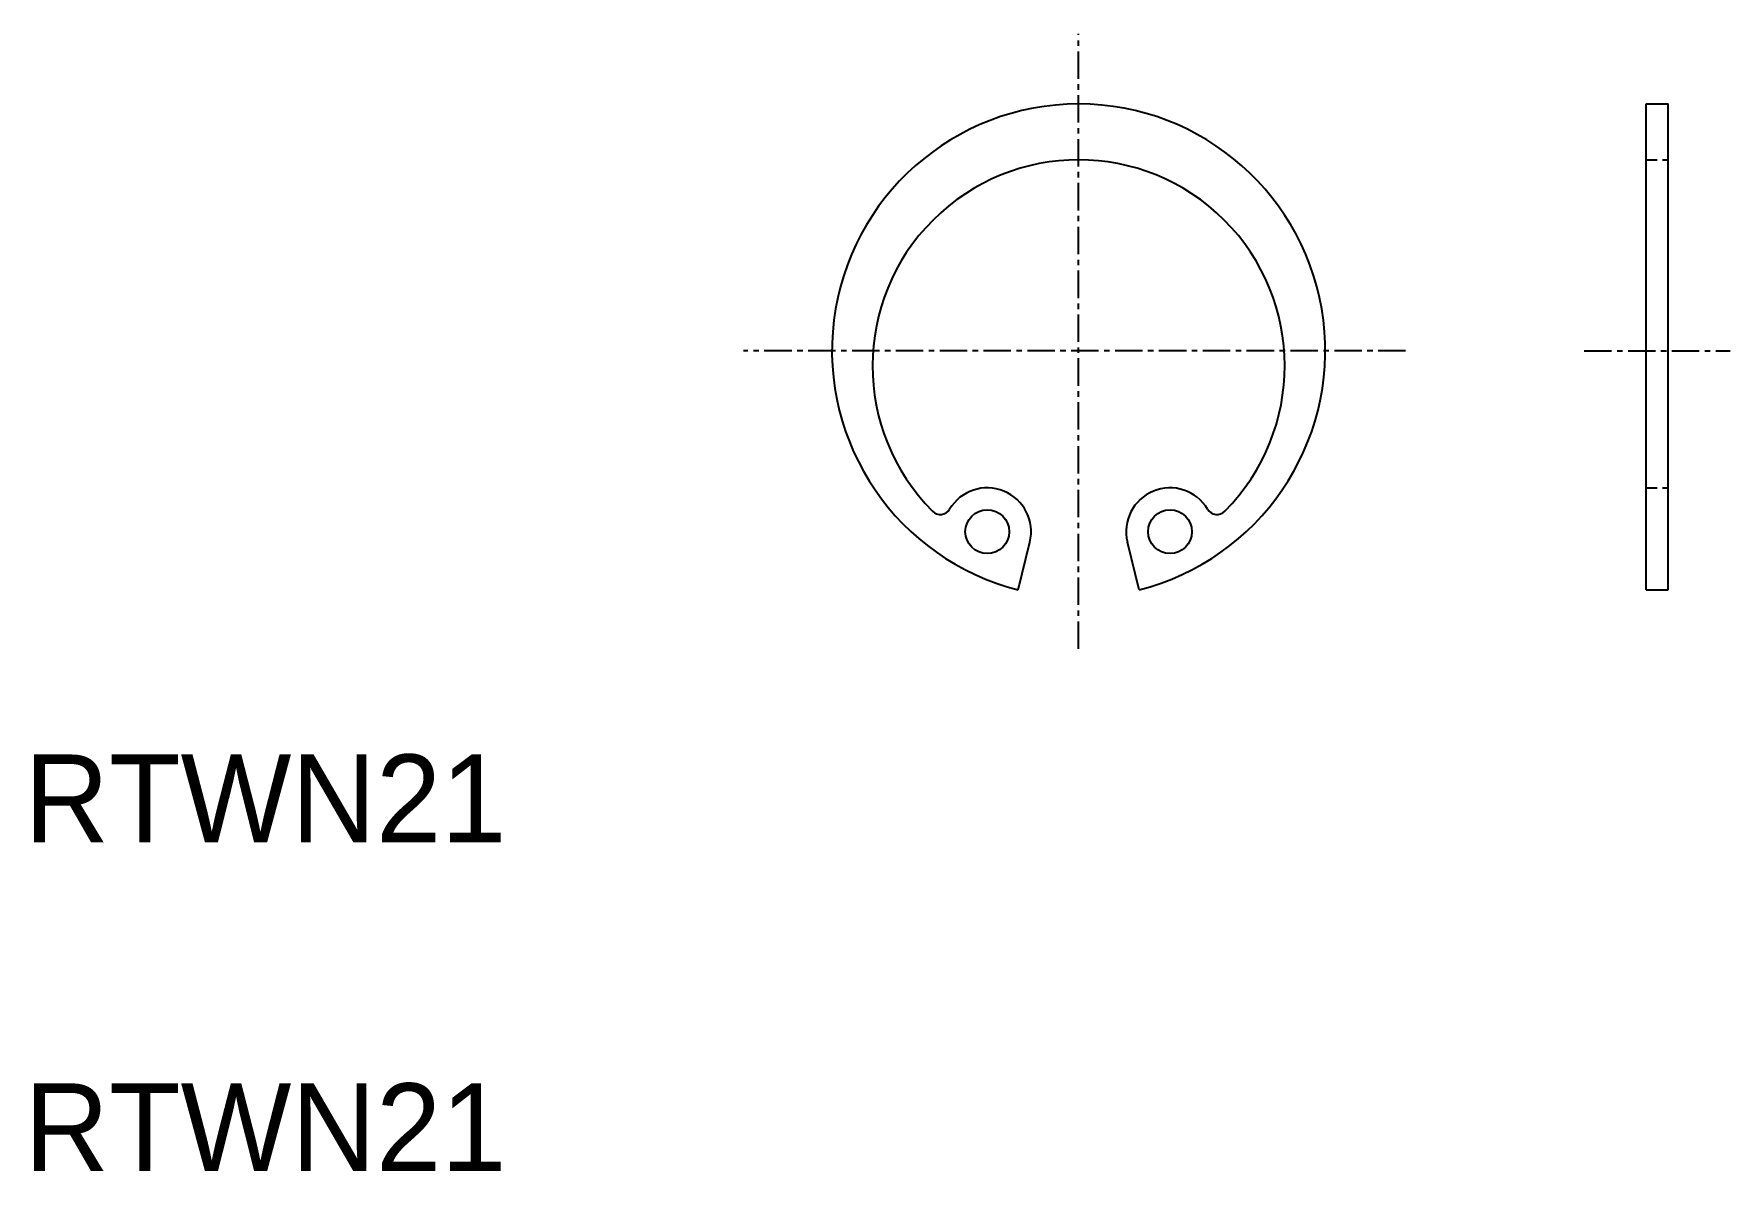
# Model space of a CAD drawing. Extents: x 10.4 to 87.8, y 10 to 61.9.
import ezdxf

# ---------------------------------------------------------------- set-up
doc = ezdxf.new("R2010")
doc.units = 0
doc.linetypes.add('CENTER', pattern=[2, 1.25, -0.25, 0.25, -0.25])
doc.linetypes.add('DASHED', pattern=[0.75, 0.5, -0.25])
doc.layers.get('0').update_dxf_attribs({"linetype": 'CONTINUOUS'})
doc.layers.add('CENTER', color=1, linetype='CENTER')

msp = doc.modelspace()

# ---------------------------------------------------------------- linework, layer by layer
at = {"color": 7, "linetype": 'CONTINUOUS'}
for p, q in [((83.978, 36.511), (83.978, 58.668)), ((83.978, 58.668), (84.978, 58.668)), ((84.978, 36.511), (84.978, 58.668)), ((55.334, 36.511), (55.864, 38.688)), ((60.845, 36.511), (60.316, 38.688)), ((83.978, 36.511), (84.978, 36.511))]:
    msp.add_line(p, q, dxfattribs=at)
at = {"color": 3, "linetype": 'DASHED'}
for p, q in [((83.978, 56.121), (84.978, 56.121)), ((83.978, 41.161), (84.978, 41.161))]:
    msp.add_line(p, q, dxfattribs=at)
at = {"color": 7, "linetype": 'CONTINUOUS'}
for centre in [(53.921, 39.161), (62.259, 39.161)]:
    msp.add_circle(centre, 1, dxfattribs=at)
for centre, radius, start, end in [((58.09, 47.418), 11.25, 284.17769, 255.82231), ((58.09, 46.722), 9.4, 315.1757, 224.8243), ((53.921, 39.161), 2, 346.3249, 149.01196), ((62.259, 39.161), 2, 30.98804, 193.6751), ((51.778, 40.448), 0.5, 224.8243, 329.01196), ((64.402, 40.448), 0.5, 210.98804, 315.1757)]:
    msp.add_arc(centre, radius, start, end, dxfattribs=at)
at = {"layer": 'CENTER', "color": 1, "linetype": 'CENTER'}
for p, q in [((58.09, 33.818), (58.09, 61.864)), ((73.004, 47.416), (42.8, 47.416)), ((81.151, 47.416), (87.805, 47.416))]:
    msp.add_line(p, q, dxfattribs=at)

# ---------------------------------------------------------------- texts
at = {"color": 7, "linetype": 'CONTINUOUS'}
for p in [(10, 25), (10, 10)]:
    msp.add_text('RTWN21', height=4, dxfattribs=at).set_placement(p)

doc.saveas('drawing.dxf')
